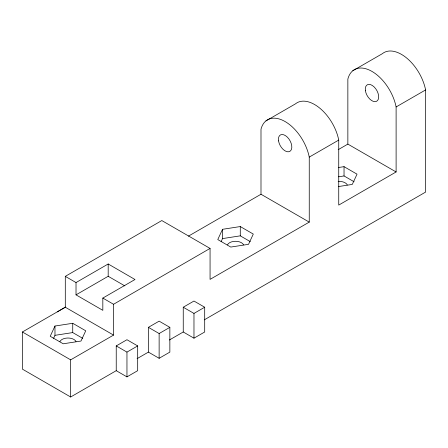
<?xml version="1.0" encoding="UTF-8"?>
<svg xmlns="http://www.w3.org/2000/svg" width="448" height="448" viewBox="0 0 448 448"><rect width="100%" height="100%" fill="white"/><g stroke="black" fill="none" stroke-linecap="round" stroke-linejoin="round"><path stroke-width="0.67" d="M65.296 307.233L65.296 276.366L161.806 220.556L210.062 248.416L113.551 304.27L113.551 335.093L65.296 307.233L22.406 331.985L22.4 369.135L70.655 396.995L116.234 370.681L126.958 376.874L137.682 370.681L137.682 345.918L126.958 339.724L116.234 345.918L116.234 370.681M53.575 338.335L54.975 335.322L54.975 326.032L72.738 323.288L85.736 330.792L80.976 341.046L63.218 343.79L50.215 336.28L54.975 326.032M70.655 396.995L70.655 359.845L22.406 331.985M82.779 338.374L72.733 332.578L72.738 323.288M76.02 294.857L76.02 282.559L108.192 263.984L134.999 279.507L102.827 298.082L102.827 310.335L76.02 294.857L108.186 276.282L108.192 263.984M126.958 376.874L126.958 352.106L137.682 345.918M148.406 352.111L148.406 327.342L159.13 321.154L169.854 327.348L169.854 352.111L159.13 358.299L148.406 352.111L137.088 358.646M159.13 358.299L159.13 333.536L148.406 327.342M183.249 331.99L183.249 307.227L193.973 301.039L204.697 307.227L204.697 331.996L193.973 338.184L183.249 331.99L169.378 339.998M193.973 338.184L193.973 313.421L183.249 307.227M210.062 248.416L210.062 279.378L309.249 222.107L309.249 157.102A35.23 20.339 60 0 0 285.124 121.565A35.23 20.339 60 0 0 260.994 129.242L260.994 194.247L188.418 236.152M352.789 70.762L382.278 53.738A35.23 20.339 60 0 1 406.907 58.223A35.23 20.339 60 0 1 425.6 89.93L425.6 192.086L204.254 319.866M222.527 229.309L217.767 239.562L230.77 247.066L248.528 244.322L253.288 234.069L240.285 226.559L222.527 229.309L222.527 238.594L221.127 241.612M265.933 120.91L295.422 103.886A35.23 20.339 60 0 1 320.046 108.371A35.23 20.339 60 0 1 338.738 140.078L338.738 205.083L396.11 171.959L396.11 106.954A35.23 20.339 60 0 0 371.986 71.417A35.23 20.339 60 0 0 347.855 79.094L347.855 144.099L396.11 171.959M309.249 157.102L338.738 140.078M396.11 106.954L425.6 89.93M57.254 311.87L65.598 307.054M338.195 149.682L347.855 144.099M70.655 359.845L113.551 335.093M159.13 333.536L169.854 327.348M193.973 313.421L204.697 307.227M338.57 167.507L344.036 166.662L357.039 174.166L352.279 184.419L338.615 186.536M338.57 176.792L344.036 175.946L354.082 181.748M222.527 238.594L240.285 235.844L250.331 241.646M54.975 335.322L72.733 332.578M260.994 194.247L309.249 222.107M108.186 276.282L124.869 285.914M65.296 276.366L76.02 282.559M102.827 298.082L113.551 304.27M116.234 345.918L126.958 352.106M344.036 166.662L344.036 175.946M240.285 226.559L240.285 235.844M227.472 244.854A8.338 4.816 0 0 1 235.53 241.287A8.338 4.816 0 0 1 243.583 244.854M59.92 341.578A8.338 4.816 0 0 1 67.973 338.01A8.338 4.816 0 0 1 76.031 341.583M338.19 181.429A8.338 4.816 0 0 1 347.334 184.957M365.406 90.714A9.481 5.471 60 0 0 376.387 101.399A9.481 5.471 60 0 0 374.158 86.957A9.481 5.471 60 0 0 365.406 90.714M278.544 140.862A9.481 5.471 60 0 0 289.526 151.547A9.481 5.471 60 0 0 287.297 137.105A9.481 5.471 60 0 0 278.544 140.862"/></g></svg>
